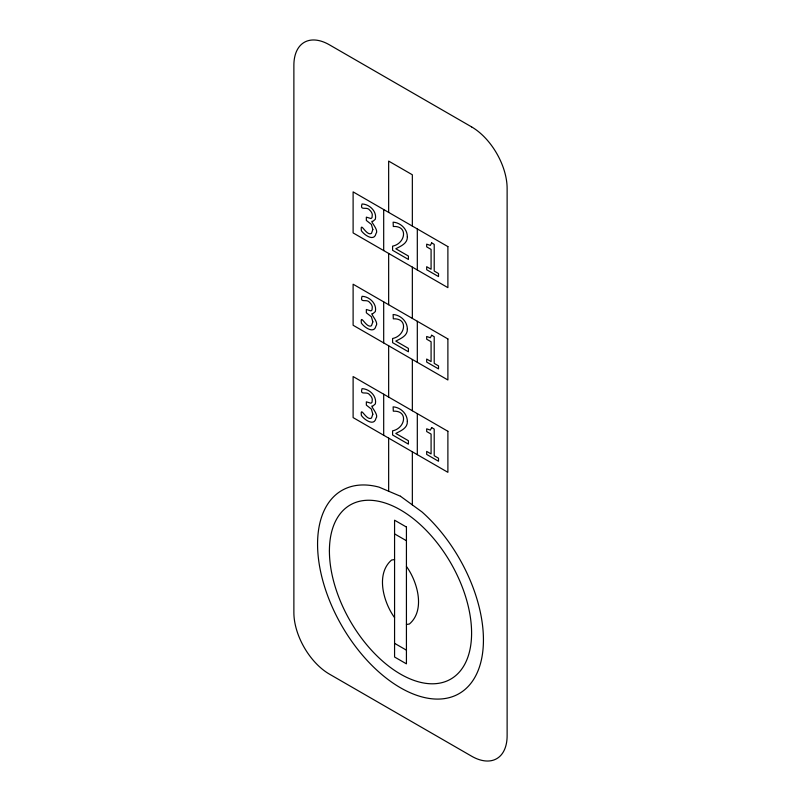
<?xml version="1.0" encoding="UTF-8"?>
<svg xmlns="http://www.w3.org/2000/svg" width="801" height="801" viewBox="0 0 801 801"><rect width="100%" height="100%" fill="white"/><g stroke="black" fill="none" stroke-linecap="round" stroke-linejoin="round"><path stroke-width="1.2" d="M394.573 559.579L391.619 560.019C375.339 573.967 383.619 602.602 394.573 617.631M406.427 624.47L409.381 624.029C425.661 610.082 417.381 581.446 406.427 566.427M394.573 533.887L406.427 540.725M394.573 643.323L406.427 650.162M417.311 228.946L417.311 269.987M417.311 321.281L417.311 362.322M417.311 413.626L417.311 454.668M412.345 226.072L412.345 174.778L388.655 161.091L388.655 212.395M412.345 267.113L412.345 318.418M412.345 359.459L412.345 410.763M412.345 451.804L412.345 504.9M388.655 253.436L388.655 304.74M388.655 345.782L388.655 397.076M388.655 438.117L388.655 491.223M383.689 209.532L383.689 250.573M383.689 301.867L383.689 342.908M383.689 394.212L383.689 435.253M372.835 229.517L371.494 233.341C366.397 236.685 360.029 220.115 361.391 230.768C364.175 234.903 374.137 242.052 375.999 233.552C379.474 229.847 368.46 219.834 372.896 221.346L375.339 219.244C377.121 211.454 369.541 204.205 362.062 203.965C359.469 211.494 366.988 205.897 369.732 210.212A4.576 2.643 60 0 1 372.285 214.568L372.034 217.592L370.993 218.553L366.347 217.141L366.347 220.445L371.384 224.41L372.835 229.517M372.835 321.862L371.494 325.687C366.397 329.031 360.029 312.46 361.391 323.113C364.175 327.239 374.137 334.397 375.999 325.897C379.474 322.192 368.46 312.17 372.896 313.682L375.339 311.579C377.121 303.799 369.541 296.55 362.062 296.31C359.469 303.839 366.988 298.232 369.732 302.548A4.576 2.643 60 0 1 372.285 306.903L372.034 309.937L370.993 310.898L366.347 309.486L366.347 312.79L371.384 316.745L372.835 321.862M372.835 414.207L371.494 418.022C366.397 421.366 360.029 404.795 361.391 415.459C364.175 419.584 374.137 426.733 375.999 418.242C379.474 414.528 368.46 404.515 372.896 406.027L375.339 403.924C377.121 396.135 369.541 388.896 362.062 388.655C359.469 396.185 366.988 390.578 369.732 394.893A4.576 2.643 60 0 1 372.285 399.248L372.034 402.272L370.993 403.243L366.347 401.832L366.347 405.126L371.384 409.091L372.835 414.207M407.349 236.746C407.739 243.434 400.7 246.207 395.804 248.761L408.41 256.04L408.41 259.444L392.59 250.302L392.59 246.147C405.206 243.704 408.76 225.702 393.311 226.493L393.121 222.167C400.59 222.618 407.379 229.126 407.349 236.746M407.349 329.091C407.739 335.769 400.7 338.553 395.804 341.106L408.41 348.385L408.41 351.779L392.59 342.648L392.59 338.493C405.206 336.05 408.76 318.047 393.311 318.838L393.121 314.513C400.59 314.963 407.379 321.461 407.349 329.091M407.349 421.436C407.739 428.114 400.7 430.888 395.804 433.441L408.41 440.72L408.41 444.124L392.59 434.983L392.59 430.828C405.206 428.395 408.76 410.382 393.311 411.183L393.121 406.858C400.59 407.308 407.379 413.807 407.349 421.436M431.689 242.903L430.357 245.406L426.683 244.155L426.683 246.858L431.088 249.401L431.088 269.246L426.683 266.713L426.683 269.737L438.517 276.565L438.517 273.541L434.212 271.058L434.212 244.365L431.689 242.903M431.689 335.249L430.357 337.752L426.683 336.5L426.683 339.203L431.088 341.737L431.088 361.591L426.683 359.048L426.683 362.072L438.517 368.901L438.517 365.877L434.212 363.394L434.212 336.71L431.689 335.249M431.689 427.594L430.357 430.097L426.683 428.835L426.683 431.549L431.088 434.082L431.088 453.937L426.683 451.394L426.683 454.417L438.517 461.246L438.517 458.222L434.212 455.739L434.212 429.046L431.689 427.594M400.5 496.26L379.033 487.128A117.286 67.715 60 0 0 332.565 607.729A117.286 67.715 60 0 0 468.435 686.177A117.286 67.715 60 0 0 421.967 511.919L400.5 496.26M471.589 126.888L329.411 44.816A50.263 29.016 60 0 0 293.877 65.332L293.877 612.545A50.263 29.016 60 0 0 329.411 674.112L471.589 756.184A50.263 29.016 60 0 0 507.123 735.668L507.123 188.455A50.263 29.016 60 0 0 471.589 126.888M447.889 246.598L353.111 191.88L353.111 232.921L447.889 287.639L447.889 246.598M447.889 338.933L353.111 284.215L353.111 325.256L447.889 379.974L447.889 338.933M447.889 431.278L353.111 376.56L353.111 417.601L447.889 472.32L447.889 431.278M406.427 527.048L394.573 520.199L394.573 657.01L406.427 663.849L406.427 527.048M329.411 550.988A100.526 58.042 60 0 0 436.044 683.633A100.526 58.042 60 0 0 436.044 541.456A100.526 58.042 60 0 0 329.411 550.988"/></g></svg>
